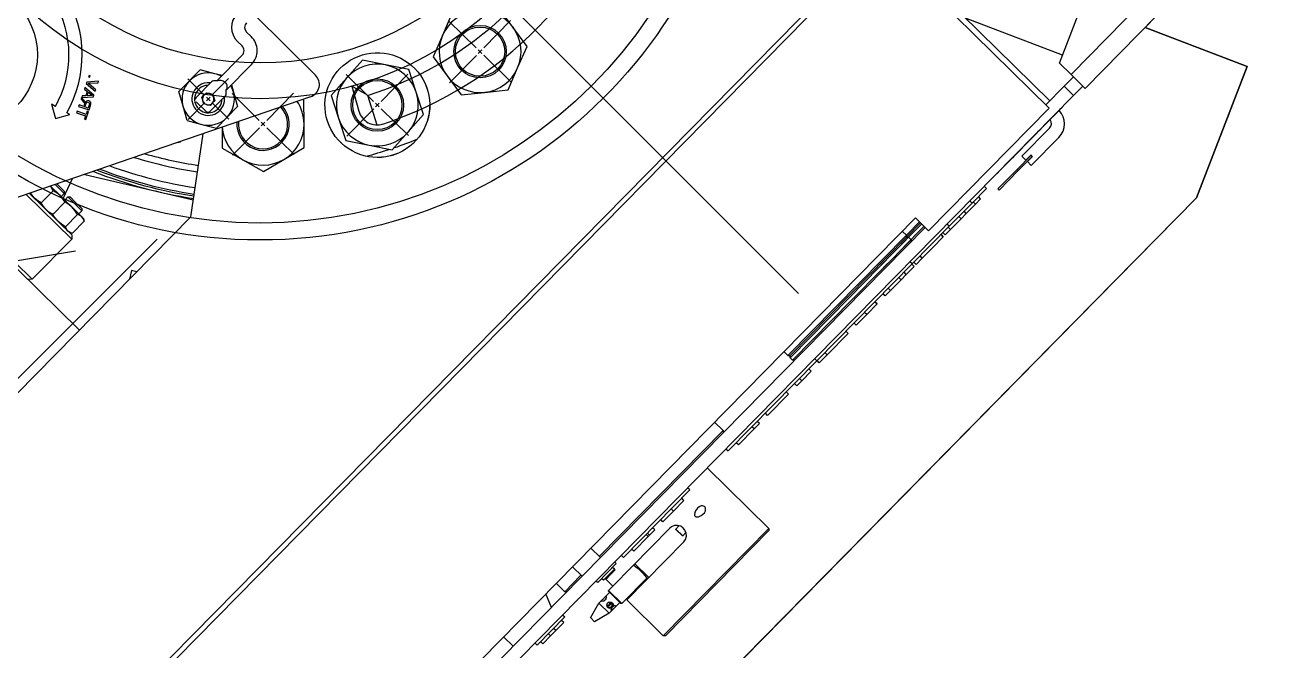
# Model space of a CAD drawing. Extents: x 396920 to 398709, y 7494597 to 7498244.
# Drawn here: x 397942.12 to 397943.766, y 7494611.457 to 7494612.276 of the extents above; entities that cross this region are included whole.
import ezdxf

# ---------------------------------------------------------------- set-up
doc = ezdxf.new("R2010")
doc.units = 0
doc.layers.add('NV09- LINHAS FUTURAS', color=7, linetype='Continuous')
doc.layers.add('NV15- DETALHES', color=7, linetype='Continuous')

msp = doc.modelspace()

# ---------------------------------------------------------------- linework, layer by layer
at = {"layer": 'NV09- LINHAS FUTURAS'}
msp.add_circle((397940, 7494613), 10, dxfattribs=at)
msp.add_circle((397940, 7494613), 10, dxfattribs=at)
msp.add_circle((397940, 7494613), 10, dxfattribs=at)
at = {"layer": 'NV15- DETALHES'}
for p, q in [((397938.9994, 7494616.057), (397943.1313, 7494611.9245)), ((397943.2345, 7494612.3879), (397942.1498, 7494611.2851)), ((397942.1542, 7494611.2808), (397943.2388, 7494612.3836)), ((397943.2388, 7494612.3836), (397943.4592, 7494612.1668)), ((397943.2565, 7494612.3765), (397943.46, 7494612.1764)), ((397942.7577, 7494612.2727), (397942.7394, 7494612.2976)), ((397943.4728, 7494612.2256), (397943.5029, 7494612.3041)), ((397943.4879, 7494612.2108), (397943.581, 7494612.3055)), ((397942.4194, 7494612.2889), (397942.4994, 7494612.2102)), ((397942.6779, 7494612.2906), (397942.6656, 7494612.2622)), ((397942.7098, 7494612.2457), (397942.674, 7494612.2808)), ((397942.7195, 7494612.2457), (397942.7546, 7494612.2815)), ((397943.4768, 7494612.2361), (397943.3496, 7494612.2849)), ((397943.5993, 7494612.2875), (397943.5062, 7494612.1928)), ((397943.5847, 7494612.2726), (397943.5993, 7494612.2875)), ((397942.4093, 7494612.2665), (397942.4154, 7494612.2605)), ((397942.6656, 7494612.2622), (397942.6532, 7494612.2339)), ((397942.7761, 7494612.2478), (397942.7577, 7494612.2727)), ((397943.7181, 7494612.2214), (397943.5847, 7494612.2726)), ((397943.5847, 7494612.2726), (397943.7181, 7494612.2214)), ((397942.4034, 7494612.2483), (397942.3973, 7494612.2543)), ((397942.7171, 7494612.2385), (397942.7122, 7494612.2433)), ((397942.7123, 7494612.2384), (397942.7171, 7494612.2433)), ((397942.7638, 7494612.2195), (397942.7761, 7494612.2478)), ((397942.3705, 7494612.2025), (397942.4035, 7494612.2361)), ((397942.5607, 7494612.2296), (397942.5402, 7494612.2065)), ((397942.591, 7494612.2234), (397942.5607, 7494612.2296)), ((397942.6532, 7494612.2339), (397942.6716, 7494612.209)), ((397942.7099, 7494612.236), (397942.6747, 7494612.2002)), ((397942.7196, 7494612.2361), (397942.7553, 7494612.2009)), ((397943.4879, 7494612.2108), (397943.4728, 7494612.2256)), ((397942.2031, 7494612.2098), (397942.2025, 7494612.208)), ((397942.2048, 7494612.2092), (397942.2031, 7494612.2098)), ((397942.2043, 7494612.2074), (397942.2048, 7494612.2092)), ((397942.3486, 7494612.217), (397942.3208, 7494612.1887)), ((397942.3677, 7494612.212), (397942.3486, 7494612.217)), ((397942.3773, 7494612.2095), (397942.3677, 7494612.212)), ((397942.4157, 7494612.2241), (397942.3827, 7494612.1905)), ((397942.5754, 7494612.1758), (397942.5396, 7494612.2109)), ((397942.5851, 7494612.1758), (397942.6202, 7494612.2116)), ((397942.6213, 7494612.2173), (397942.591, 7494612.2234)), ((397942.6311, 7494612.1879), (397942.6213, 7494612.2173)), ((397942.6716, 7494612.209), (397942.69, 7494612.1842)), ((397942.7514, 7494612.1911), (397942.7638, 7494612.2195)), ((397943.4909, 7494612.2078), (397943.4879, 7494612.2108)), ((397943.652, 7494612.0494), (397943.7181, 7494612.2214)), ((397943.7181, 7494612.2214), (397943.652, 7494612.0494)), ((397942.1978, 7494612.1939), (397942.1971, 7494612.1919)), ((397942.2095, 7494612.184), (397942.1978, 7494612.1939)), ((397942.2002, 7494612.2011), (397942.1995, 7494612.1991)), ((397942.1995, 7494612.1991), (397942.2113, 7494612.1891)), ((397942.2156, 7494612.2021), (397942.2002, 7494612.2011)), ((397942.2025, 7494612.208), (397942.2043, 7494612.2074)), ((397942.2119, 7494612.1911), (397942.2035, 7494612.1981)), ((397942.204, 7494612.1996), (397942.2149, 7494612.2)), ((397942.2149, 7494612.2), (397942.2156, 7494612.2021)), ((397942.3542, 7494612.1836), (397942.3323, 7494612.2052)), ((397942.3632, 7494612.2013), (397942.3432, 7494612.181)), ((397942.3639, 7494612.1837), (397942.3856, 7494612.2057)), ((397942.3687, 7494612.2025), (397942.3661, 7494612.2025)), ((397942.3713, 7494612.2025), (397942.3687, 7494612.2025)), ((397942.3723, 7494612.203), (397942.3713, 7494612.2025)), ((397942.3895, 7494612.1975), (397942.3922, 7494612.188)), ((397942.5402, 7494612.2065), (397942.5197, 7494612.1833)), ((397942.5471, 7494612.1957), (397942.5562, 7494612.163)), ((397942.5674, 7494612.1837), (397942.5471, 7494612.1957)), ((397943.4549, 7494612.1712), (397943.4789, 7494612.1956)), ((397943.4789, 7494612.1956), (397943.4909, 7494612.2078)), ((397943.4911, 7494612.1836), (397943.4789, 7494612.1956)), ((397943.5031, 7494612.1958), (397943.4909, 7494612.2078)), ((397943.4911, 7494612.1836), (397943.5031, 7494612.1958)), ((397943.5062, 7494612.1928), (397943.5031, 7494612.1958)), ((397943.7119, 7494612.2054), (397943.6919, 7494612.1534)), ((397943.7119, 7494612.2054), (397943.7119, 7494612.2054)), ((397942.493, 7494612.1817), (397942.0976, 7494612.0459)), ((397942.1934, 7494612.1808), (397942.1927, 7494612.1786)), ((397942.1927, 7494612.1786), (397942.195, 7494612.1759)), ((397942.1964, 7494612.1773), (397942.1934, 7494612.1808)), ((397942.1941, 7494612.183), (397942.1935, 7494612.181)), ((397942.1935, 7494612.181), (397942.2088, 7494612.1818)), ((397942.1988, 7494612.1831), (397942.1941, 7494612.183)), ((397942.1971, 7494612.1919), (397942.2008, 7494612.1889)), ((397942.2008, 7494612.1889), (397942.1988, 7494612.1831)), ((397942.2006, 7494612.1832), (397942.2021, 7494612.1878)), ((397942.2048, 7494612.1833), (397942.2006, 7494612.1832)), ((397942.2021, 7494612.1878), (397942.2053, 7494612.1853)), ((397942.2088, 7494612.1818), (397942.2095, 7494612.184)), ((397942.2113, 7494612.1891), (397942.2119, 7494612.1911)), ((397942.3261, 7494612.1697), (397942.3208, 7494612.1887)), ((397942.3508, 7494612.181), (397942.3535, 7494612.1838)), ((397942.3518, 7494612.1772), (397942.3508, 7494612.181)), ((397942.352, 7494612.1764), (397942.3518, 7494612.1772)), ((397942.3531, 7494612.1726), (397942.352, 7494612.1764)), ((397942.3535, 7494612.1838), (397942.3541, 7494612.1844)), ((397942.3541, 7494612.1844), (397942.3568, 7494612.1871)), ((397942.3616, 7494612.1764), (397942.3567, 7494612.1812)), ((397942.3567, 7494612.1764), (397942.3615, 7494612.1812)), ((397942.3568, 7494612.1871), (397942.3606, 7494612.1862)), ((397942.3606, 7494612.1862), (397942.3614, 7494612.186)), ((397942.3614, 7494612.186), (397942.3652, 7494612.185)), ((397942.3616, 7494612.1629), (397942.3815, 7494612.1832)), ((397942.3675, 7494612.1766), (397942.3648, 7494612.1738)), ((397942.3652, 7494612.185), (397942.3663, 7494612.1812)), ((397942.3663, 7494612.1812), (397942.3665, 7494612.1804)), ((397942.3665, 7494612.1804), (397942.3675, 7494612.1766)), ((397942.3827, 7494612.1914), (397942.3832, 7494612.1924)), ((397942.3827, 7494612.1887), (397942.3827, 7494612.1914)), ((397942.3827, 7494612.1862), (397942.3827, 7494612.1887)), ((397942.4259, 7494612.1508), (397942.3902, 7494612.186)), ((397942.3922, 7494612.188), (397942.3975, 7494612.1689)), ((397942.3945, 7494611.0685), (397943.4911, 7494612.1836)), ((397942.4356, 7494612.1509), (397942.4708, 7494612.1866)), ((397942.4841, 7494612.1774), (397942.4827, 7494612.1782)), ((397942.4844, 7494612.1465), (397942.4841, 7494612.1774)), ((397942.5197, 7494612.1833), (397942.5295, 7494612.154)), ((397942.5674, 7494612.1837), (397942.5796, 7494612.1449)), ((397942.6409, 7494612.1586), (397942.6311, 7494612.1879)), ((397942.69, 7494612.1842), (397942.7207, 7494612.1876)), ((397942.7207, 7494612.1876), (397942.7514, 7494612.1911)), ((397942.1591, 7494612.1691), (397942.1541, 7494612.172)), ((397942.1541, 7494612.172), (397942.1592, 7494612.1533)), ((397942.1779, 7494612.1585), (397942.174, 7494612.1607)), ((397942.1874, 7494612.1628), (397942.1867, 7494612.1609)), ((397942.1867, 7494612.1609), (397942.1987, 7494612.1569)), ((397942.1994, 7494612.1588), (397942.1874, 7494612.1628)), ((397942.1902, 7494612.1712), (397942.1895, 7494612.1692)), ((397942.1895, 7494612.1692), (397942.2031, 7494612.1647)), ((397942.1963, 7494612.1691), (397942.1902, 7494612.1712)), ((397942.1969, 7494612.1711), (397942.1963, 7494612.1691)), ((397942.1978, 7494612.1686), (397942.199, 7494612.1722)), ((397942.2022, 7494612.1671), (397942.1978, 7494612.1686)), ((397942.1988, 7494612.152), (397942.2024, 7494612.1626)), ((397942.2008, 7494612.1631), (397942.1994, 7494612.1588)), ((397942.2024, 7494612.1626), (397942.2008, 7494612.1631)), ((397942.2035, 7494612.1712), (397942.2022, 7494612.1671)), ((397942.2031, 7494612.1647), (397942.2051, 7494612.1706)), ((397942.3314, 7494612.1506), (397942.3261, 7494612.1697)), ((397942.3543, 7494612.1739), (397942.3327, 7494612.1519)), ((397942.3433, 7494612.1752), (397942.3558, 7494612.1629)), ((397942.3569, 7494612.1717), (397942.3531, 7494612.1726)), ((397942.3577, 7494612.1714), (397942.3569, 7494612.1717)), ((397942.3614, 7494612.1705), (397942.3577, 7494612.1714)), ((397942.3642, 7494612.1733), (397942.3614, 7494612.1705)), ((397942.364, 7494612.174), (397942.386, 7494612.1524)), ((397942.3648, 7494612.1738), (397942.3642, 7494612.1733)), ((397942.3975, 7494612.1689), (397942.3697, 7494612.1407)), ((397942.5755, 7494612.1661), (397942.5403, 7494612.1303)), ((397942.5827, 7494612.1686), (397942.5778, 7494612.1734)), ((397942.5779, 7494612.1685), (397942.5827, 7494612.1734)), ((397942.5851, 7494612.1661), (397942.6209, 7494612.131)), ((397943.4592, 7494612.1668), (397943.3015, 7494612.0065)), ((397943.4699, 7494612.1615), (397943.4667, 7494612.1583)), ((397943.4699, 7494612.1615), (397943.4696, 7494612.1617)), ((397943.4707, 7494612.1623), (397943.4704, 7494612.1626)), ((397943.4708, 7494612.1624), (397943.4705, 7494612.1627)), ((397943.4733, 7494612.165), (397943.4708, 7494612.1624)), ((397943.4733, 7494612.165), (397943.4731, 7494612.1652)), ((397943.4757, 7494612.1675), (397943.4733, 7494612.165)), ((397943.4757, 7494612.1675), (397943.4755, 7494612.1677)), ((397943.476, 7494612.1677), (397943.4757, 7494612.1679)), ((397943.476, 7494612.1677), (397943.4757, 7494612.1675)), ((397942.1592, 7494612.1533), (397942.1779, 7494612.1585)), ((397942.1987, 7494612.1569), (397942.1973, 7494612.1525)), ((397942.1973, 7494612.1525), (397942.1988, 7494612.152)), ((397942.3314, 7494612.1506), (397942.3505, 7494612.1456)), ((397942.3505, 7494612.1456), (397942.3697, 7494612.1407)), ((397942.4284, 7494612.1436), (397942.4332, 7494612.1485)), ((397942.4333, 7494612.1436), (397942.4284, 7494612.1484)), ((397942.4846, 7494612.1155), (397942.4844, 7494612.1465)), ((397942.5295, 7494612.154), (397942.5393, 7494612.1247)), ((397942.6204, 7494612.1355), (397942.6409, 7494612.1586)), ((397943.4524, 7494612.1438), (397943.4522, 7494612.144)), ((397943.4574, 7494612.1488), (397943.4524, 7494612.1438)), ((397943.4574, 7494612.1488), (397943.4571, 7494612.149)), ((397943.458, 7494612.1494), (397943.4578, 7494612.1497)), ((397943.4624, 7494612.1539), (397943.458, 7494612.1494)), ((397943.4624, 7494612.1539), (397943.4622, 7494612.1542)), ((397943.4636, 7494612.1551), (397943.4633, 7494612.1553)), ((397943.4667, 7494612.1583), (397943.4636, 7494612.1551)), ((397943.4667, 7494612.1583), (397943.4665, 7494612.1585)), ((397943.6919, 7494612.1534), (397943.6919, 7494612.1534)), ((397942.3361, 7494612.0245), (397942.3524, 7494612.1335)), ((397942.3361, 7494612.0245), (397942.3524, 7494612.1335)), ((397942.3773, 7494612.142), (397942.3775, 7494612.1146)), ((397942.426, 7494612.1411), (397942.3909, 7494612.1054)), ((397942.4357, 7494612.1412), (397942.4715, 7494612.1061)), ((397942.5999, 7494612.1123), (397942.6204, 7494612.1355)), ((397943.4236, 7494612.104), (397943.4597, 7494612.1406)), ((397943.4365, 7494612.1276), (397943.4352, 7494612.1263)), ((397943.4719, 7494612.1286), (397943.4358, 7494612.092)), ((397943.4365, 7494612.1276), (397943.4363, 7494612.1278)), ((397943.4365, 7494612.1276), (397943.4374, 7494612.1284)), ((397943.4374, 7494612.1284), (397943.4371, 7494612.1287)), ((397943.44, 7494612.1312), (397943.4374, 7494612.1284)), ((397943.44, 7494612.1312), (397943.4398, 7494612.1314)), ((397943.4412, 7494612.1323), (397943.44, 7494612.1312)), ((397943.4412, 7494612.1323), (397943.441, 7494612.1326)), ((397943.4439, 7494612.1351), (397943.4412, 7494612.1323)), ((397943.4439, 7494612.1351), (397943.4436, 7494612.1353)), ((397943.4441, 7494612.1353), (397943.4438, 7494612.1355)), ((397943.4475, 7494612.1387), (397943.4441, 7494612.1353)), ((397943.4475, 7494612.1387), (397943.4472, 7494612.139)), ((397943.4487, 7494612.14), (397943.4475, 7494612.1387)), ((397943.4487, 7494612.14), (397943.4485, 7494612.1402)), ((397942.3194, 7494612.1221), (397942.3228, 7494612.1229)), ((397942.3228, 7494612.1229), (397942.3229, 7494612.1233)), ((397942.3775, 7494612.1146), (397942.4044, 7494612.0994)), ((397942.458, 7494612.0999), (397942.4846, 7494612.1155)), ((397942.5393, 7494612.1247), (397942.5696, 7494612.1185)), ((397942.5696, 7494612.1185), (397942.5999, 7494612.1123)), ((397943.4195, 7494612.1102), (397943.4167, 7494612.1075)), ((397943.4195, 7494612.1102), (397943.4192, 7494612.1105)), ((397943.4208, 7494612.1116), (397943.4195, 7494612.1102)), ((397943.4208, 7494612.1116), (397943.4205, 7494612.1118)), ((397943.4208, 7494612.1116), (397943.4221, 7494612.1129)), ((397943.4221, 7494612.1129), (397943.4218, 7494612.1132)), ((397943.4233, 7494612.1142), (397943.4221, 7494612.1129)), ((397943.4233, 7494612.1142), (397943.4231, 7494612.1144)), ((397943.4233, 7494612.1142), (397943.4243, 7494612.1152)), ((397943.4245, 7494612.1153), (397943.4242, 7494612.1156)), ((397943.4275, 7494612.1184), (397943.4245, 7494612.1153)), ((397943.4275, 7494612.1184), (397943.4273, 7494612.1187)), ((397943.4299, 7494612.1209), (397943.4275, 7494612.1184)), ((397943.4299, 7494612.1209), (397943.4297, 7494612.1211)), ((397943.4299, 7494612.1209), (397943.4313, 7494612.1223)), ((397943.4313, 7494612.1223), (397943.431, 7494612.1225)), ((397943.4325, 7494612.1235), (397943.4313, 7494612.1223)), ((397943.4325, 7494612.1235), (397943.4323, 7494612.1238)), ((397943.4352, 7494612.1263), (397943.4325, 7494612.1235)), ((397943.4352, 7494612.1263), (397943.435, 7494612.1265)), ((397942.4044, 7494612.0994), (397942.4313, 7494612.0842)), ((397942.4313, 7494612.0842), (397942.458, 7494612.0999)), ((397943.3952, 7494612.0856), (397943.4083, 7494612.0989)), ((397943.4084, 7494612.099), (397943.4081, 7494612.0992)), ((397943.4085, 7494612.0991), (397943.4082, 7494612.0993)), ((397943.4085, 7494612.0991), (397943.4084, 7494612.099)), ((397943.4112, 7494612.1019), (397943.4085, 7494612.0991)), ((397943.4112, 7494612.1019), (397943.411, 7494612.1021)), ((397943.4145, 7494612.1052), (397943.4112, 7494612.1019)), ((397943.4145, 7494612.1052), (397943.4142, 7494612.1054)), ((397943.4146, 7494612.1053), (397943.4155, 7494612.1062)), ((397943.4155, 7494612.1062), (397943.4152, 7494612.1064)), ((397943.4167, 7494612.1075), (397943.4155, 7494612.1062)), ((397943.4167, 7494612.1075), (397943.4165, 7494612.1077)), ((397943.4172, 7494612.0867), (397943.4355, 7494612.1053)), ((397943.4187, 7494612.0853), (397943.4369, 7494612.1038)), ((397943.4287, 7494612.0989), (397943.4236, 7494612.104)), ((397943.4287, 7494612.0989), (397943.4352, 7494612.1055)), ((397943.4307, 7494612.097), (397943.4372, 7494612.1036)), ((397943.4358, 7494612.092), (397943.4307, 7494612.097)), ((397943.4355, 7494612.1053), (397943.4352, 7494612.1055)), ((397943.4369, 7494612.1038), (397943.4355, 7494612.1053)), ((397943.4372, 7494612.1036), (397943.4369, 7494612.1038)), ((397942.1975, 7494612.0802), (397942.3394, 7494612.0468)), ((397943.391, 7494612.0813), (397943.3907, 7494612.0815)), ((397943.3952, 7494612.0856), (397943.391, 7494612.0813)), ((397943.3922, 7494612.0613), (397943.4172, 7494612.0867)), ((397943.3937, 7494612.0598), (397943.4187, 7494612.0853)), ((397943.3952, 7494612.0856), (397943.395, 7494612.0858)), ((397943.4187, 7494612.0853), (397943.4172, 7494612.0867)), ((397942.1652, 7494612.0526), (397942.1528, 7494612.0649)), ((397942.1588, 7494612.067), (397942.1658, 7494612.0601)), ((397942.1588, 7494612.067), (397942.1708, 7494612.0552)), ((397942.1708, 7494612.0581), (397942.161, 7494612.0677)), ((397942.1693, 7494612.0486), (397942.1816, 7494612.0748)), ((397943.3583, 7494612.0427), (397943.3772, 7494612.0619)), ((397943.3772, 7494612.0619), (397943.3743, 7494612.0648)), ((397943.3937, 7494612.0598), (397943.3922, 7494612.0613)), ((397942.121, 7494612.0539), (397942.1805, 7494611.9954)), ((397942.1253, 7494612.0554), (397942.1805, 7494612.0012)), ((397942.1563, 7494612.0588), (397942.1407, 7494612.043)), ((397942.1729, 7494612.0451), (397942.1652, 7494612.0526)), ((397942.1658, 7494612.0601), (397942.1708, 7494612.0552)), ((397942.1708, 7494612.0552), (397942.1668, 7494612.0511)), ((397942.1708, 7494612.0581), (397942.1708, 7494612.0552)), ((397942.1714, 7494612.0466), (397942.1754, 7494612.0507)), ((397942.1729, 7494612.0451), (397942.1715, 7494612.0438)), ((397942.1805, 7494612.0376), (397942.1729, 7494612.0451)), ((397942.1754, 7494612.0507), (397942.1783, 7494612.0507)), ((397942.1754, 7494612.0507), (397942.184, 7494612.0422)), ((397942.1856, 7494612.0436), (397942.1783, 7494612.0507)), ((397942.5313, 7494610.9099), (397943.652, 7494612.0494)), ((397943.652, 7494612.0494), (397942.5313, 7494610.9099)), ((397943.3583, 7494612.0427), (397943.3554, 7494612.0456)), ((397943.3627, 7494612.0413), (397943.3696, 7494612.0483)), ((397943.3696, 7494612.0483), (397943.3667, 7494612.0512)), ((397942.0295, 7494612.0405), (397942.1288, 7494611.9429)), ((397942.0313, 7494612.033), (397942.1905, 7494611.8764)), ((397942.1547, 7494612.0266), (397942.156, 7494612.028)), ((397942.1715, 7494612.0438), (397942.156, 7494612.028)), ((397942.1938, 7494612.0246), (397942.1805, 7494612.0376)), ((397942.184, 7494612.0422), (397942.1937, 7494612.0327)), ((397942.1937, 7494612.0356), (397942.1856, 7494612.0436)), ((397942.1937, 7494612.0327), (397942.1897, 7494612.0286)), ((397942.1937, 7494612.0356), (397942.1937, 7494612.0327)), ((397943.3284, 7494612.0123), (397943.3583, 7494612.0427)), ((397943.3439, 7494612.0222), (397943.3508, 7494612.0291)), ((397943.3508, 7494612.0291), (397943.3478, 7494612.032)), ((397943.3508, 7494612.0291), (397943.3627, 7494612.0413)), ((397943.3627, 7494612.0413), (397943.3598, 7494612.0442)), ((397941.8748, 7494611.5555), (397942.3361, 7494612.0245)), ((397942.188, 7494612.0276), (397942.1725, 7494612.0118)), ((397942.1968, 7494612.0189), (397942.1813, 7494612.0031)), ((397942.1958, 7494612.0226), (397942.1938, 7494612.0246)), ((397942.1958, 7494612.0226), (397942.1968, 7494612.0189)), ((397942.3361, 7494612.0245), (397942.3361, 7494612.0245)), ((397943.2845, 7494612.0232), (397942.5153, 7494611.2411)), ((397943.2896, 7494612.0182), (397943.2724, 7494612.0007)), ((397943.2724, 7494611.9979), (397943.291, 7494612.0168)), ((397943.28, 7494611.963), (397943.3284, 7494612.0123)), ((397943.3015, 7494612.0065), (397943.2845, 7494612.0232)), ((397943.2848, 7494612.0076), (397943.2925, 7494612.0154)), ((397943.2957, 7494612.0123), (397943.288, 7494612.0044)), ((397943.3284, 7494612.0123), (397943.3255, 7494612.0152)), ((397943.3301, 7494612.0082), (397943.3439, 7494612.0222)), ((397943.3439, 7494612.0222), (397943.341, 7494612.025)), ((397940.7974, 7494610.5008), (397942.2921, 7494611.9954)), ((397942.1805, 7494611.9954), (397942.1288, 7494611.9429)), ((397942.1813, 7494612.0031), (397942.1776, 7494612.004)), ((397942.1805, 7494612.0012), (397942.1805, 7494611.9954)), ((397942.5279, 7494611.2287), (397943.2972, 7494612.0108)), ((397943.2724, 7494612.0007), (397943.1174, 7494611.8432)), ((397943.1202, 7494611.8431), (397943.2725, 7494611.9979)), ((397943.1978, 7494611.9191), (397943.2753, 7494611.9979)), ((397943.2594, 7494611.9818), (397943.2848, 7494612.0076)), ((397943.288, 7494612.0044), (397943.2626, 7494611.9786)), ((397943.2673, 7494612.0057), (397943.2724, 7494612.0007)), ((397943.2725, 7494611.9979), (397943.2724, 7494612.0007)), ((397943.2724, 7494611.9979), (397943.2753, 7494611.9979)), ((397943.2753, 7494611.9979), (397943.2785, 7494611.9948)), ((397943.307, 7494611.9846), (397943.3207, 7494611.9986)), ((397943.3178, 7494612.0015), (397943.3207, 7494611.9986)), ((397943.3207, 7494611.9986), (397943.3178, 7494612.0015)), ((397943.3233, 7494612.0012), (397943.3203, 7494612.0041)), ((397943.3207, 7494611.9986), (397943.3207, 7494611.9986)), ((397943.3233, 7494612.0012), (397943.3301, 7494612.0082)), ((397943.3301, 7494612.0082), (397943.3272, 7494612.0111)), ((397942.1854, 7494611.9796), (397941.5297, 7494611.8702)), ((397943.2785, 7494611.9948), (397943.201, 7494611.916)), ((397943.2785, 7494611.9948), (397943.2785, 7494611.9919)), ((397943.2932, 7494611.9707), (397943.307, 7494611.9846)), ((397943.1552, 7494611.8362), (397943.28, 7494611.963)), ((397943.2337, 7494611.9556), (397943.2444, 7494611.9665)), ((397943.2476, 7494611.9634), (397943.2369, 7494611.9524)), ((397943.28, 7494611.963), (397943.277, 7494611.9659)), ((397943.2827, 7494611.9599), (397943.2797, 7494611.9628)), ((397943.2852, 7494611.9625), (397943.2823, 7494611.9654)), ((397943.2852, 7494611.9625), (397943.2932, 7494611.9707)), ((397943.2932, 7494611.9707), (397943.2903, 7494611.9736)), ((397942.2586, 7494611.9545), (397942.2559, 7494611.9429)), ((397942.2656, 7494611.9529), (397942.2586, 7494611.9545)), ((397943.2654, 7494611.9424), (397943.2723, 7494611.9494)), ((397943.2723, 7494611.9494), (397943.2694, 7494611.9523)), ((397943.2723, 7494611.9494), (397943.2827, 7494611.9599)), ((397942.1288, 7494611.9429), (397942.123, 7494611.9428)), ((397943.2517, 7494611.9284), (397943.2488, 7494611.9313)), ((397943.2517, 7494611.9284), (397943.2654, 7494611.9424)), ((397943.2654, 7494611.9424), (397943.2625, 7494611.9453)), ((397943.1203, 7494611.8403), (397943.1978, 7494611.9191)), ((397943.201, 7494611.916), (397943.1235, 7494611.8371)), ((397943.2313, 7494611.9136), (397943.2343, 7494611.9107)), ((397943.2343, 7494611.9107), (397943.2313, 7494611.9136)), ((397943.2448, 7494611.9215), (397943.2419, 7494611.9243)), ((397943.2448, 7494611.9215), (397943.2517, 7494611.9284)), ((397943.2068, 7494611.8828), (397943.2205, 7494611.8967)), ((397943.2205, 7494611.8967), (397943.2176, 7494611.8996)), ((397943.2205, 7494611.8967), (397943.2343, 7494611.9107)), ((397943.2343, 7494611.9107), (397943.2343, 7494611.9107)), ((397943.2068, 7494611.8828), (397943.2039, 7494611.8856)), ((397943.1687, 7494611.8441), (397943.1962, 7494611.872)), ((397943.1962, 7494611.872), (397943.1933, 7494611.8749)), ((397943.1174, 7494611.8432), (397943.1124, 7494611.8482)), ((397943.1687, 7494611.8441), (397943.1658, 7494611.847)), ((397943.1687, 7494611.8441), (397943.1658, 7494611.847)), ((397943.0392, 7494611.7183), (397943.1552, 7494611.8362)), ((397943.1174, 7494611.8432), (397943.1202, 7494611.8431)), ((397943.1203, 7494611.8403), (397943.1203, 7494611.8432)), ((397943.1235, 7494611.8371), (397943.1203, 7494611.8403)), ((397943.1264, 7494611.8372), (397943.1235, 7494611.8371)), ((397943.1552, 7494611.8362), (397943.1523, 7494611.8391)), ((397943.1584, 7494611.8336), (397943.1555, 7494611.8365)), ((397943.1584, 7494611.8336), (397943.1687, 7494611.8441)), ((397943.1687, 7494611.8441), (397943.1687, 7494611.8441)), ((397943.1355, 7494611.8102), (397943.1479, 7494611.8228)), ((397943.1479, 7494611.8228), (397943.1449, 7494611.8257)), ((397943.1289, 7494611.8035), (397943.1259, 7494611.8064)), ((397943.1289, 7494611.8035), (397943.1355, 7494611.8102)), ((397943.1355, 7494611.8102), (397943.1325, 7494611.8131)), ((397943.0908, 7494611.7648), (397943.1183, 7494611.7928)), ((397943.1153, 7494611.7956), (397943.1183, 7494611.7928)), ((397943.0908, 7494611.7648), (397943.0879, 7494611.7677)), ((397943.0216, 7494611.7559), (397943.0328, 7494611.7449)), ((397943.0734, 7494611.7471), (397943.0704, 7494611.75)), ((397943.0734, 7494611.7471), (397943.0802, 7494611.7541)), ((397943.0802, 7494611.7541), (397943.0773, 7494611.757)), ((397943.0328, 7494611.7449), (397942.8707, 7494611.5801)), ((397943.0328, 7494611.7449), (397943.0328, 7494611.742)), ((397943.0528, 7494611.7261), (397943.0734, 7494611.7471)), ((397943.0363, 7494611.7212), (397943.0392, 7494611.7183)), ((397943.0528, 7494611.7261), (397943.0498, 7494611.729)), ((397943.0119, 7494611.6963), (397943.0925, 7494611.617)), ((397942.9023, 7494611.579), (397942.9891, 7494611.6673)), ((397942.9891, 7494611.6673), (397942.9862, 7494611.6702)), ((397942.9677, 7494611.6396), (397942.9814, 7494611.6536)), ((397942.9814, 7494611.6536), (397942.9785, 7494611.6565)), ((397942.9539, 7494611.6257), (397942.9677, 7494611.6396)), ((397942.9677, 7494611.6396), (397942.9647, 7494611.6425)), ((397942.8883, 7494611.5414), (397942.9628, 7494611.6172)), ((397942.9434, 7494611.6149), (397942.9404, 7494611.6178)), ((397942.9539, 7494611.6257), (397942.951, 7494611.6285)), ((397943.0925, 7494611.617), (397942.9543, 7494611.4765)), ((397942.9707, 7494611.616), (397942.9749, 7494611.6203)), ((397942.9809, 7494611.6169), (397942.9806, 7494611.6173)), ((397943.0925, 7494611.617), (397943.0925, 7494611.6141)), ((397942.9159, 7494611.587), (397942.9348, 7494611.6062)), ((397942.9348, 7494611.6062), (397942.9318, 7494611.6091)), ((397942.9365, 7494611.6079), (397942.9336, 7494611.6108)), ((397942.9348, 7494611.6062), (397942.9365, 7494611.6079)), ((397942.9365, 7494611.6079), (397942.9434, 7494611.6149)), ((397942.9572, 7494611.4765), (397943.0925, 7494611.6141)), ((397942.9708, 7494611.6157), (397942.9707, 7494611.616)), ((397942.9798, 7494611.607), (397942.9707, 7494611.616)), ((397942.9708, 7494611.6157), (397942.9795, 7494611.6071)), ((397942.9798, 7494611.607), (397942.9795, 7494611.6071)), ((397942.9841, 7494611.6114), (397942.9798, 7494611.607)), ((397942.8721, 7494611.5787), (397942.8595, 7494611.5911)), ((397942.9066, 7494611.5234), (397942.9811, 7494611.5992)), ((397942.9159, 7494611.587), (397942.913, 7494611.5899)), ((397942.8929, 7494611.5708), (397942.8689, 7494611.5463)), ((397942.8929, 7494611.5708), (397942.8906, 7494611.573)), ((397942.9023, 7494611.579), (397942.8994, 7494611.5819)), ((397942.917, 7494611.5706), (397942.9353, 7494611.5526)), ((397942.8467, 7494611.5557), (397942.8255, 7494611.5341)), ((397942.8355, 7494611.5666), (397942.8481, 7494611.5542)), ((397942.876, 7494611.549), (397942.8737, 7494611.5512)), ((397942.8904, 7494611.5636), (397942.876, 7494611.549)), ((397942.8883, 7494611.5414), (397942.8783, 7494611.5513)), ((397942.8795, 7494611.5503), (397942.8784, 7494611.5514)), ((397942.8795, 7494611.5503), (397942.8855, 7494611.5564)), ((397942.887, 7494611.5601), (397942.8801, 7494611.5532)), ((397942.8855, 7494611.5564), (397942.8844, 7494611.5575)), ((397942.8855, 7494611.5564), (397942.8916, 7494611.5625)), ((397942.8904, 7494611.5636), (397942.8881, 7494611.5659)), ((397942.8916, 7494611.5625), (397942.8904, 7494611.5636)), ((397942.9327, 7494611.5519), (397942.9, 7494611.5186)), ((397942.9336, 7494611.5509), (397942.9331, 7494611.5513)), ((397942.8255, 7494611.5341), (397942.8143, 7494611.5451)), ((397942.8284, 7494611.5341), (397942.8255, 7494611.5341)), ((397942.8689, 7494611.5463), (397942.8666, 7494611.5486)), ((397942.8826, 7494611.5356), (397942.8883, 7494611.5414)), ((397942.8827, 7494611.5347), (397942.8826, 7494611.5356)), ((397942.9, 7494611.5186), (397942.8826, 7494611.5356)), ((397942.8827, 7494611.5347), (397942.899, 7494611.5186)), ((397942.808, 7494611.5134), (397942.8007, 7494611.5313)), ((397942.8593, 7494611.4999), (397942.8701, 7494611.519)), ((397942.8701, 7494611.519), (397942.874, 7494611.5229)), ((397942.8705, 7494611.5186), (397942.8701, 7494611.519)), ((397942.8835, 7494611.5058), (397942.8705, 7494611.5186)), ((397942.8782, 7494611.5272), (397942.8841, 7494611.5332)), ((397942.8975, 7494611.5201), (397942.8916, 7494611.514)), ((397942.9, 7494611.5186), (397942.899, 7494611.5186)), ((397942.9543, 7494611.4765), (397942.9066, 7494611.5234)), ((397942.7895, 7494611.4643), (397942.8255, 7494611.501)), ((397942.8226, 7494611.5038), (397942.8255, 7494611.501)), ((397942.8835, 7494611.5058), (397942.8646, 7494611.4947)), ((397942.8874, 7494611.5098), (397942.8835, 7494611.5058)), ((397942.8139, 7494611.4832), (397942.8109, 7494611.4861)), ((397942.8139, 7494611.4832), (397942.8242, 7494611.4937)), ((397942.8242, 7494611.4937), (397942.8212, 7494611.4966)), ((397942.8595, 7494611.4998), (397942.8593, 7494611.4999)), ((397942.8646, 7494611.4947), (397942.8595, 7494611.4998)), ((397942.758, 7494611.4626), (397942.7453, 7494611.475)), ((397942.7967, 7494611.4658), (397942.7938, 7494611.4687)), ((397942.7967, 7494611.4658), (397942.807, 7494611.4762)), ((397942.807, 7494611.4762), (397942.8041, 7494611.4791)), ((397942.807, 7494611.4762), (397942.8139, 7494611.4832)), ((397942.9572, 7494611.4765), (397942.9543, 7494611.4765)), ((397942.7865, 7494611.4672), (397942.7895, 7494611.4643))]:
    msp.add_line(p, q, dxfattribs=at)
for points in [[(397942.5314, 7494612.219), (397942.5356, 7494612.2229), (397942.5402, 7494612.2264), (397942.5449, 7494612.2296), (397942.55, 7494612.2324), (397942.5552, 7494612.2347), (397942.5607, 7494612.2366), (397942.5662, 7494612.238), (397942.5719, 7494612.2389), (397942.5776, 7494612.2394), (397942.5834, 7494612.2394), (397942.5891, 7494612.2389), (397942.5947, 7494612.2379), (397942.6003, 7494612.2365), (397942.6057, 7494612.2346), (397942.611, 7494612.2322), (397942.616, 7494612.2295), (397942.6208, 7494612.2263), (397942.6252, 7494612.2227), (397942.6294, 7494612.2188), (397942.6333, 7494612.2145), (397942.6367, 7494612.2099), (397942.6398, 7494612.205), (397942.6424, 7494612.1999), (397942.6447, 7494612.1946), (397942.6464, 7494612.1892), (397942.6477, 7494612.1836), (397942.6485, 7494612.1779), (397942.6489, 7494612.1722), (397942.6488, 7494612.1664), (397942.6481, 7494612.1607), (397942.6471, 7494612.1551), (397942.6455, 7494612.1496), (397942.6435, 7494612.1442), (397942.641, 7494612.139), (397942.6381, 7494612.134), (397942.6349, 7494612.1293), (397942.6312, 7494612.1249), (397942.6272, 7494612.1208), (397942.6228, 7494612.1171), (397942.6182, 7494612.1137), (397942.6132, 7494612.1107), (397942.6081, 7494612.1082), (397942.6027, 7494612.1061), (397942.5972, 7494612.1044), (397942.5916, 7494612.1033), (397942.5859, 7494612.1025), (397942.5802, 7494612.1023), (397942.5745, 7494612.1026), (397942.5688, 7494612.1033), (397942.5631, 7494612.1045), (397942.5576, 7494612.1062), (397942.5523, 7494612.1083), (397942.5472, 7494612.1109), (397942.5423, 7494612.1139), (397942.5376, 7494612.1172), (397942.5333, 7494612.121), (397942.5293, 7494612.1251), (397942.5256, 7494612.1295), (397942.5224, 7494612.1343), (397942.5195, 7494612.1392), (397942.5171, 7494612.1444), (397942.5151, 7494612.1498), (397942.5135, 7494612.1554), (397942.5125, 7494612.161), (397942.5119, 7494612.1667), (397942.5118, 7494612.1725), (397942.5122, 7494612.1782), (397942.513, 7494612.1839), (397942.5143, 7494612.1895), (397942.5161, 7494612.1949), (397942.5184, 7494612.2002), (397942.521, 7494612.2053), (397942.5241, 7494612.2101), (397942.5276, 7494612.2147), (397942.5314, 7494612.219)], [(397942.6284, 7494612.2198), (397942.6294, 7494612.2188), (397942.6333, 7494612.2145), (397942.6367, 7494612.2099), (397942.6398, 7494612.205), (397942.6424, 7494612.2), (397942.6446, 7494612.1947), (397942.6464, 7494612.1892), (397942.6477, 7494612.1836), (397942.6485, 7494612.1779), (397942.6489, 7494612.1722), (397942.6487, 7494612.1664), (397942.6481, 7494612.1607), (397942.647, 7494612.1551), (397942.6455, 7494612.1496), (397942.6435, 7494612.1442), (397942.641, 7494612.139), (397942.6381, 7494612.134), (397942.6349, 7494612.1293), (397942.6312, 7494612.1249), (397942.6272, 7494612.1208), (397942.6228, 7494612.1171), (397942.6181, 7494612.1137), (397942.6132, 7494612.1107), (397942.6081, 7494612.1082), (397942.6027, 7494612.1061), (397942.5972, 7494612.1044), (397942.5916, 7494612.1033), (397942.5859, 7494612.1026), (397942.5802, 7494612.1023), (397942.5744, 7494612.1026), (397942.5687, 7494612.1033), (397942.5631, 7494612.1045), (397942.5576, 7494612.1062), (397942.5523, 7494612.1083), (397942.5472, 7494612.1109), (397942.5423, 7494612.1139), (397942.5376, 7494612.1172), (397942.5333, 7494612.121), (397942.5322, 7494612.122)], [(397942.2035, 7494612.1981), (397942.2024, 7494612.1989), (397942.2015, 7494612.1996)], [(397942.2015, 7494612.1996), (397942.2029, 7494612.1995), (397942.204, 7494612.1996)], [(397942.3723, 7494612.203), (397942.3738, 7494612.2034), (397942.3754, 7494612.2035), (397942.3769, 7494612.2032), (397942.3784, 7494612.2027), (397942.3798, 7494612.202), (397942.381, 7494612.201), (397942.382, 7494612.1998), (397942.3828, 7494612.1985), (397942.3833, 7494612.197), (397942.3835, 7494612.1955), (397942.3835, 7494612.1939), (397942.3832, 7494612.1924)], [(397942.1978, 7494612.1753), (397942.1971, 7494612.1765), (397942.1964, 7494612.1773)], [(397942.2029, 7494612.1764), (397942.2013, 7494612.1766), (397942.1997, 7494612.176), (397942.1988, 7494612.1751), (397942.1981, 7494612.174)], [(397942.2051, 7494612.1706), (397942.2055, 7494612.1725), (397942.2053, 7494612.1744), (397942.2043, 7494612.1756), (397942.2029, 7494612.1764)], [(397942.2076, 7494612.1834), (397942.206, 7494612.1834), (397942.2048, 7494612.1833)], [(397942.2053, 7494612.1853), (397942.2066, 7494612.1842), (397942.2076, 7494612.1834)], [(397942.195, 7494612.1759), (397942.1966, 7494612.1739), (397942.197, 7494612.173), (397942.1972, 7494612.172)], [(397942.1972, 7494612.172), (397942.197, 7494612.1715), (397942.1969, 7494612.1711)], [(397942.1981, 7494612.174), (397942.1979, 7494612.1747), (397942.1978, 7494612.1753)], [(397942.199, 7494612.1722), (397942.1995, 7494612.1734), (397942.2003, 7494612.1743), (397942.2013, 7494612.1746), (397942.2022, 7494612.1745)], [(397942.2022, 7494612.1745), (397942.2032, 7494612.1739), (397942.2037, 7494612.1729), (397942.2035, 7494612.1712)], [(397942.1563, 7494612.0588), (397942.1535, 7494612.0634), (397942.1524, 7494612.0647)], [(397942.1317, 7494612.0491), (397942.1312, 7494612.0497), (397942.1281, 7494612.0536), (397942.1267, 7494612.0559)], [(397942.1407, 7494612.043), (397942.136, 7494612.0457), (397942.1317, 7494612.0491)], [(397942.1652, 7494612.0526), (397942.1633, 7494612.0543), (397942.16, 7494612.0567), (397942.1563, 7494612.0588)], [(397942.1715, 7494612.0438), (397942.1704, 7494612.0458), (397942.1681, 7494612.0494), (397942.1652, 7494612.0526)], [(397942.147, 7494612.0341), (397942.1453, 7494612.036), (397942.1428, 7494612.0393), (397942.1407, 7494612.043)], [(397942.156, 7494612.028), (397942.1539, 7494612.0291), (397942.1503, 7494612.0313), (397942.147, 7494612.0341)], [(397942.1805, 7494612.0376), (397942.1799, 7494612.0382), (397942.1754, 7494612.0418), (397942.1718, 7494612.044)], [(397942.188, 7494612.0276), (397942.1847, 7494612.0328), (397942.1805, 7494612.0376)], [(397942.1623, 7494612.0191), (397942.1617, 7494612.0197), (397942.158, 7494612.0241), (397942.1557, 7494612.0277)], [(397942.1725, 7494612.0118), (397942.1672, 7494612.015), (397942.1623, 7494612.0191)], [(397942.1755, 7494612.0061), (397942.1746, 7494612.0072), (397942.1733, 7494612.0093), (397942.1725, 7494612.0118)], [(397942.1938, 7494612.0246), (397942.1926, 7494612.0255), (397942.1905, 7494612.0267), (397942.188, 7494612.0276)], [(397942.1968, 7494612.0189), (397942.1964, 7494612.0203), (397942.1953, 7494612.0226), (397942.1938, 7494612.0246)], [(397942.1813, 7494612.0031), (397942.1799, 7494612.0035), (397942.1775, 7494612.0046), (397942.1755, 7494612.0061)], [(397942.9992, 7494611.6435), (397942.9965, 7494611.6397), (397942.9956, 7494611.6374), (397942.9953, 7494611.6349), (397942.9954, 7494611.634), (397942.9959, 7494611.6331), (397942.9964, 7494611.6325), (397942.9971, 7494611.6322), (397942.9982, 7494611.6319), (397943.0003, 7494611.6321), (397943.004, 7494611.6337), (397943.0063, 7494611.6354), (397943.0081, 7494611.6375), (397943.0094, 7494611.6399), (397943.0098, 7494611.6421), (397943.0095, 7494611.6435), (397943.009, 7494611.6446), (397943.0082, 7494611.6456), (397943.0072, 7494611.6461), (397943.0059, 7494611.6465), (397943.004, 7494611.6464), (397943.0013, 7494611.6452), (397942.9992, 7494611.6435)], [(397942.9806, 7494611.6173), (397942.9772, 7494611.6197), (397942.9732, 7494611.6208), (397942.969, 7494611.6206), (397942.9651, 7494611.619), (397942.9628, 7494611.6172)], [(397942.9811, 7494611.5992), (397942.9835, 7494611.6026), (397942.9846, 7494611.6067), (397942.9843, 7494611.6109), (397942.9827, 7494611.6148), (397942.9809, 7494611.6169)], [(397942.9154, 7494611.5689), (397942.9163, 7494611.5683), (397942.9186, 7494611.5667), (397942.9216, 7494611.5644), (397942.9247, 7494611.5615), (397942.9276, 7494611.5585), (397942.93, 7494611.5556), (397942.9318, 7494611.5532), (397942.9329, 7494611.5517), (397942.9331, 7494611.5513)], [(397942.928, 7494611.5452), (397942.9279, 7494611.5461), (397942.9276, 7494611.5467)], [(397942.8734, 7494611.5216), (397942.8734, 7494611.522), (397942.8737, 7494611.5226), (397942.8744, 7494611.5233), (397942.8754, 7494611.5242), (397942.8764, 7494611.5252), (397942.8772, 7494611.5261), (397942.878, 7494611.527), (397942.8787, 7494611.5276), (397942.8792, 7494611.5279), (397942.8796, 7494611.5276), (397942.8797, 7494611.527), (397942.8796, 7494611.526), (397942.8793, 7494611.5248), (397942.8785, 7494611.5235), (397942.8776, 7494611.5225), (397942.8765, 7494611.5219), (397942.8754, 7494611.5215), (397942.8743, 7494611.5214), (397942.8736, 7494611.5216), (397942.8734, 7494611.5216)], [(397942.8806, 7494611.5163), (397942.8817, 7494611.5164), (397942.8831, 7494611.5169), (397942.8841, 7494611.5179), (397942.8847, 7494611.519), (397942.8849, 7494611.5204), (397942.8849, 7494611.5206)], [(397942.8818, 7494611.5194), (397942.8829, 7494611.5202), (397942.8842, 7494611.5206), (397942.8856, 7494611.5206), (397942.8871, 7494611.5201), (397942.8881, 7494611.5192), (397942.8888, 7494611.5182), (397942.889, 7494611.517), (397942.8888, 7494611.5157), (397942.8881, 7494611.5144), (397942.8872, 7494611.5134), (397942.8861, 7494611.5127), (397942.8849, 7494611.5123), (397942.8836, 7494611.5124), (397942.8824, 7494611.5129), (397942.8815, 7494611.5139), (397942.8809, 7494611.515), (397942.8806, 7494611.5164), (397942.8808, 7494611.5178), (397942.8815, 7494611.5192), (397942.8818, 7494611.5194)], [(397942.8863, 7494611.5204), (397942.8864, 7494611.5201), (397942.8863, 7494611.5195), (397942.8861, 7494611.5188), (397942.8858, 7494611.5181), (397942.8855, 7494611.5175), (397942.885, 7494611.5169), (397942.8844, 7494611.5163), (397942.8838, 7494611.5158), (397942.8832, 7494611.5154), (397942.8825, 7494611.5151), (397942.8819, 7494611.5149), (397942.8812, 7494611.5149), (397942.8808, 7494611.5149)], [(397942.881, 7494611.5145), (397942.8814, 7494611.5142), (397942.8823, 7494611.5139), (397942.8832, 7494611.5136), (397942.8841, 7494611.5136), (397942.8849, 7494611.5137), (397942.8857, 7494611.514), (397942.8864, 7494611.5144), (397942.8869, 7494611.515), (397942.8873, 7494611.5156), (397942.8876, 7494611.5164), (397942.8877, 7494611.5173), (397942.8876, 7494611.5182), (397942.8874, 7494611.5191), (397942.887, 7494611.5199), (397942.8868, 7494611.5202)], [(397942.9063, 7494611.525), (397942.9068, 7494611.5241), (397942.9068, 7494611.5237)], [(397942.8921, 7494611.5153), (397942.892, 7494611.5154), (397942.8913, 7494611.5155), (397942.8904, 7494611.5154), (397942.8892, 7494611.5151), (397942.8879, 7494611.5143), (397942.887, 7494611.5133), (397942.8863, 7494611.5122), (397942.886, 7494611.5111), (397942.8859, 7494611.51), (397942.886, 7494611.5093), (397942.8861, 7494611.5092)], [(397942.8874, 7494611.5098), (397942.8877, 7494611.5101), (397942.8886, 7494611.5111), (397942.8896, 7494611.5122), (397942.8905, 7494611.513), (397942.8914, 7494611.5138), (397942.8916, 7494611.514)]]:
    msp.add_lwpolyline(points, dxfattribs=at)
for centre, radius in [((397942.4268, 7494612.6302), 0.6358), ((397942.4268, 7494612.6302), 0.6136), ((397942.4268, 7494612.6302), 0.4509), ((397942.4268, 7494612.6302), 0.4041), ((397942.0398, 7494612.2367), 0.0958), ((397942.7147, 7494612.2409), 0.0343), ((397942.7147, 7494612.2409), 0.0322), ((397942.5803, 7494612.171), 0.0343), ((397942.5803, 7494612.171), 0.0322)]:
    msp.add_circle(centre, radius, dxfattribs=at)
for centre, radius, start, end in [((397942.4268, 7494612.6302), 0.4682, 287.477, 343.477), ((397942.4268, 7494612.6302), 0.5101, 288.3867, 342.5673), ((397942.0398, 7494612.2367), 0.1543, 330.477, 30.477), ((397942.0398, 7494612.2367), 0.1371, 330.477, 30.477), ((397942.7147, 7494612.2409), 0.0536, 96.477, 156.477), ((397942.7147, 7494612.2409), 0.0536, 36.477, 96.477), ((397942.4153, 7494612.2726), 0.0257, 135.477, 225.477), ((397942.4153, 7494612.2726), 0.00857, 135.477, 225.477), ((397942.3974, 7494612.2422), 0.0257, 315.477, 45.477), ((397942.7147, 7494612.2409), 0.0536, 156.477, 216.477), ((397942.7147, 7494612.2409), 0.0536, 336.477, 36.477), ((397942.3974, 7494612.2422), 0.00857, 315.477, 45.477), ((397942.3591, 7494612.1788), 0.0343, 75.4701, 195.4839), ((397942.3591, 7494612.1788), 0.0343, 59.956, 75.4701), ((397942.4874, 7494612.198), 0.0171, 288.9586, 45.477), ((397942.5803, 7494612.171), 0.0536, 78.477, 138.477), ((397942.5803, 7494612.171), 0.0536, 18.477, 78.477), ((397942.7147, 7494612.2409), 0.0536, 216.477, 276.477), ((397942.7147, 7494612.2409), 0.0536, 276.477, 336.477), ((397942.3591, 7494612.1788), 0.0214, 82.4503, 168.6393), ((397942.3591, 7494612.1788), 0.0179, 91.2295, 168.6393), ((397942.3661, 7494612.1984), 0.00411, 90.477, 135.477), ((397942.3591, 7494612.1788), 0.0343, 15.4839, 30.9979), ((397942.5803, 7494612.171), 0.0536, 138.477, 198.477), ((397942.3591, 7494612.1788), 0.0214, 168.6393, 8.5036), ((397942.3591, 7494612.1788), 0.0179, 168.6393, 359.7245), ((397942.3462, 7494612.1781), 0.00411, 135.477, 225.477), ((397942.3591, 7494612.1788), 0.0343, 255.4701, 15.4839), ((397942.3591, 7494612.1788), 0.00751, 138.616, 192.338), ((397942.3591, 7494612.1788), 0.00751, 198.616, 252.338), ((397942.3591, 7494612.1788), 0.00751, 78.616, 132.338), ((397942.3591, 7494612.1788), 0.00751, 18.616, 72.338), ((397942.3591, 7494612.1788), 0.00751, 318.616, 12.338), ((397942.3786, 7494612.1861), 0.00411, 315.477, 0.477), ((397942.5803, 7494612.171), 0.0536, 318.477, 18.477), ((397942.3591, 7494612.1788), 0.0343, 195.4839, 255.4701), ((397942.3586, 7494612.1658), 0.00411, 225.477, 315.477), ((397942.3591, 7494612.1788), 0.00751, 258.616, 312.338), ((397942.4308, 7494612.146), 0.0343, 175.5984, 42.3188), ((397942.4308, 7494612.146), 0.0322, 174.0091, 43.9081), ((397942.4308, 7494612.146), 0.0536, 0.477, 33.6609), ((397942.5799, 7494612.1696), 0.0246, 195.477, 288.3867), ((397943.4536, 7494612.1466), 0.0257, 315.477, 42.7748), ((397942.4308, 7494612.146), 0.0536, 300.477, 0.477), ((397942.5803, 7494612.171), 0.0536, 198.477, 258.477), ((397943.4536, 7494612.1466), 0.00857, 315.477, 37.3333), ((397942.4308, 7494612.146), 0.0536, 184.2563, 240.477), ((397942.5803, 7494612.171), 0.0536, 258.477, 318.477), ((397942.4268, 7494612.6302), 0.5442, 284.7599, 288.1091), ((397942.4268, 7494612.6302), 0.5442, 288.8592, 292.2044), ((397942.4268, 7494612.6302), 0.5528, 252.685, 261.485), ((397942.4268, 7494612.6302), 0.5442, 253.9332, 261.4852), ((397942.4308, 7494612.146), 0.0536, 240.477, 300.477), ((397942.4268, 7494612.6302), 0.5528, 288.103, 288.8613), ((397942.4268, 7494612.6302), 0.5879, 248.2483, 261.4846), ((397942.4268, 7494612.6302), 0.5845, 248.6404, 261.4846), ((397942.4268, 7494612.6302), 0.5821, 248.9196, 261.4846), ((397942.4268, 7494612.6302), 0.5735, 249.9496, 261.4847)]:
    msp.add_arc(centre, radius, start, end, dxfattribs=at)

doc.saveas('drawing.dxf')
